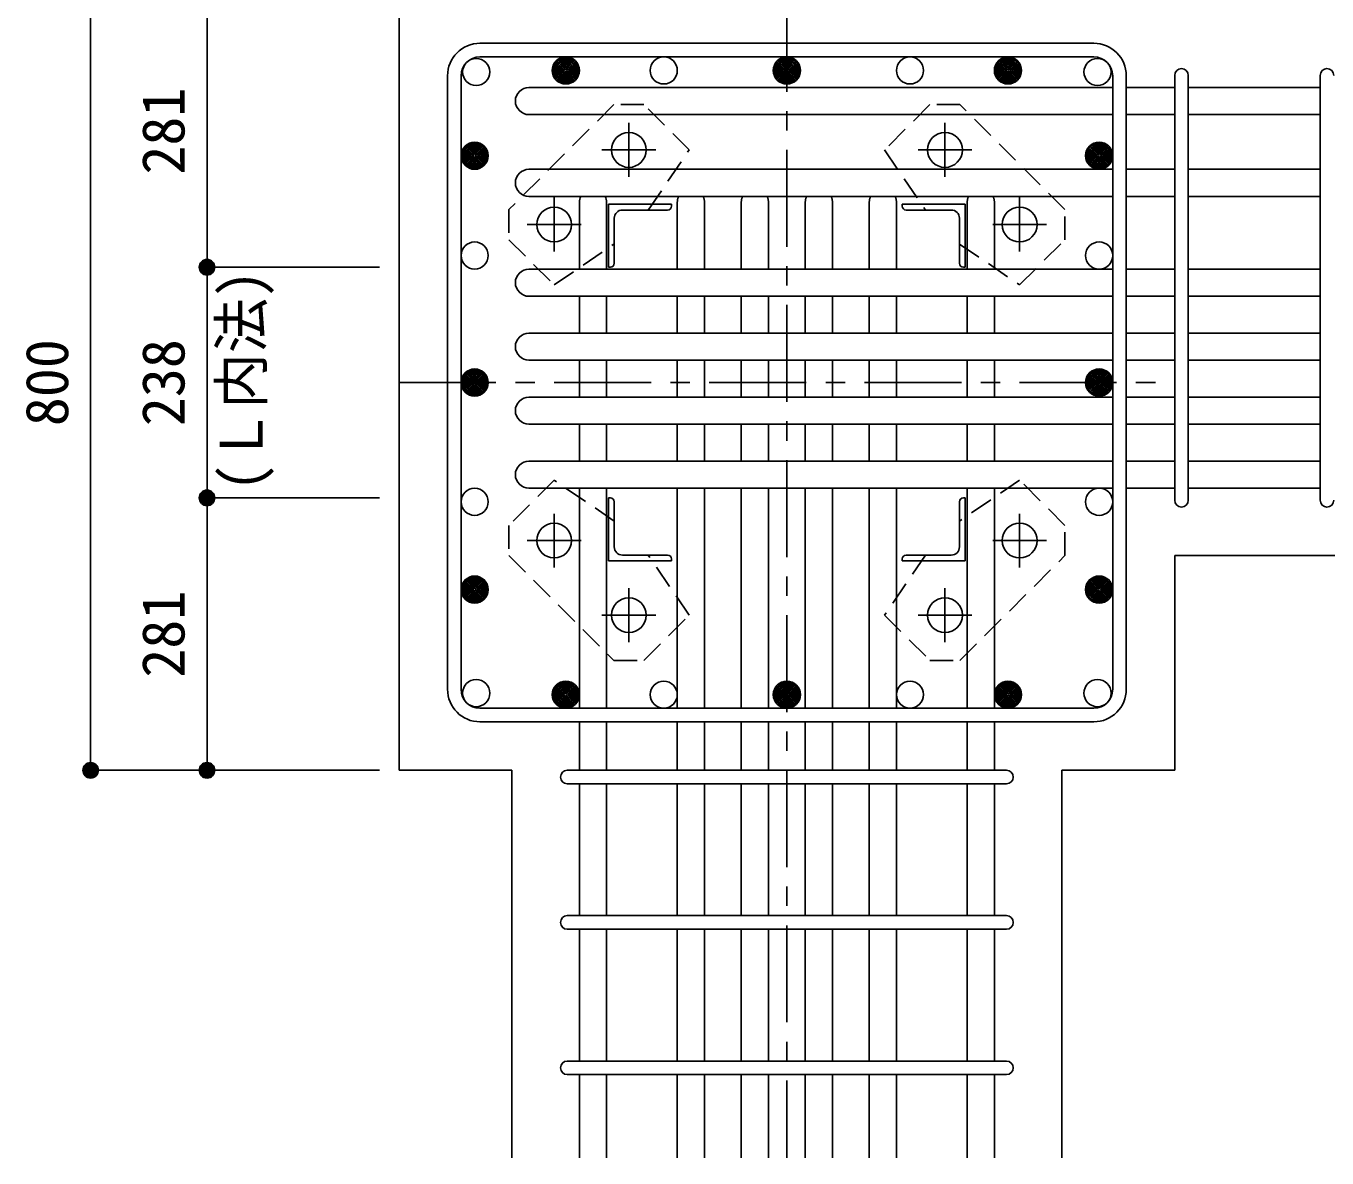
# Model space of a CAD drawing. Units: millimetres, scale not verified. Extents: x -3982 to 3969, y -2797 to 2801.
# Drawn here: x -416 to 925, y -1805 to -637 of the extents above; entities that cross this region are included whole.
import ezdxf
from ezdxf.enums import TextEntityAlignment as Align

# ---------------------------------------------------------------- set-up
doc = ezdxf.new("R2010")
doc.units = ezdxf.units.MM
doc.header["$LTSCALE"] = 20
doc.header["$PDMODE"] = 32
doc.header["$PDSIZE"] = 10
doc.linetypes.add('CHAIN1', pattern=[8, 5, -1, 1, -1])
doc.linetypes.add('DASHED1', pattern=[1.8, 1.2, -0.6])
for name, color, linetype in [('6-1_躯体線', 2, 'Continuous'), ('6-2_A.Bolt_', 4, 'Continuous'), ('6-3_柱型主筋', 4, 'Continuous'), ('6-4_フープ', 7, 'Continuous'), ('6-5_梁主筋', 7, 'Continuous'), ('6-6_S.T.P.', 7, 'Continuous'), ('6-9_プレート', 4, 'DASHED1'), ('6-D_寸法', 4, 'Continuous')]:
    doc.layers.add(name, color=color, linetype=linetype)
doc.styles.add('ＭＳ ゴシック', font='')
doc.styles.get('ＭＳ ゴシック').set_extended_font_data('MS Gothic')

msp = doc.modelspace()

# ---------------------------------------------------------------- linework, layer by layer
at = {"layer": '6-1_躯体線'}
for p, q in [((-31.71, -604.67), (-31.71, -1404.67)), ((768.29, -1183.17), (1168.29, -1183.17)), ((768.29, -1404.67), (768.29, -1183.17)), ((-31.71, -1404.67), (84.79, -1404.67)), ((84.79, -1804.67), (84.79, -1404.67)), ((651.79, -1804.67), (651.79, -1404.67)), ((651.79, -1404.67), (768.29, -1404.67))]:
    msp.add_line(p, q, dxfattribs=at)
at = {"layer": '6-2_A.Bolt_', "linetype": 'CHAIN1'}
for p, q in [((205.29, -792.37), (205.29, -736.87)), ((531.29, -736.87), (531.29, -792.37)), ((177.49, -764.67), (232.99, -764.67)), ((503.59, -764.67), (559.09, -764.67)), ((128.29, -869.37), (128.29, -813.87)), ((608.29, -813.87), (608.29, -869.37)), ((100.49, -841.67), (155.99, -841.67)), ((580.59, -841.67), (636.09, -841.67)), ((128.29, -1195.47), (128.29, -1139.97)), ((608.29, -1139.97), (608.29, -1195.47)), ((155.99, -1167.67), (100.49, -1167.67)), ((636.09, -1167.67), (580.59, -1167.67)), ((205.29, -1272.47), (205.29, -1216.97)), ((531.29, -1216.97), (531.29, -1272.47)), ((232.99, -1244.67), (177.49, -1244.67)), ((559.09, -1244.67), (503.59, -1244.67))]:
    msp.add_line(p, q, dxfattribs=at)
at = {"layer": '6-2_A.Bolt_'}
for p, q in [((184.29, -820.67), (249.29, -820.67)), ((184.29, -820.67), (184.29, -885.67)), ((198.79, -826.67), (245.29, -826.67)), ((249.29, -820.67), (249.29, -822.67)), ((552.29, -820.67), (487.29, -820.67)), ((487.29, -822.67), (487.29, -820.67)), ((537.79, -826.67), (491.29, -826.67)), ((552.29, -820.67), (552.29, -885.67)), ((190.29, -835.17), (190.29, -881.67)), ((546.29, -835.17), (546.29, -881.67)), ((186.29, -885.67), (184.29, -885.67)), ((552.29, -885.67), (550.29, -885.67)), ((184.29, -1123.67), (186.29, -1123.67)), ((184.29, -1188.67), (184.29, -1123.67)), ((550.29, -1123.67), (552.29, -1123.67)), ((552.29, -1188.67), (552.29, -1123.67)), ((190.29, -1174.17), (190.29, -1127.67)), ((546.29, -1174.17), (546.29, -1127.67)), ((184.29, -1188.67), (249.29, -1188.67)), ((198.79, -1182.67), (245.29, -1182.67)), ((249.29, -1186.67), (249.29, -1188.67)), ((487.29, -1188.67), (487.29, -1186.67)), ((552.29, -1188.67), (487.29, -1188.67)), ((537.79, -1182.67), (491.29, -1182.67))]:
    msp.add_line(p, q, dxfattribs=at)
at = {"layer": '6-2_A.Bolt_', "color": 3}
for centre in [(205.29, -764.67), (531.29, -764.67), (128.29, -841.67), (608.29, -841.67), (128.29, -1167.67), (608.29, -1167.67), (205.29, -1244.67), (531.29, -1244.67)]:
    msp.add_circle(centre, 18, dxfattribs=at)
at = {"layer": '6-2_A.Bolt_'}
for centre, radius, start, end in [((198.79, -835.17), 8.5, 90, 180), ((245.29, -822.67), 4, 270, 0), ((491.29, -822.67), 4, 180, 270), ((537.79, -835.17), 8.5, 0, 90), ((186.29, -881.67), 4, 270, 0), ((550.29, -881.67), 4, 180, 270), ((186.29, -1127.67), 4, 0, 90), ((550.29, -1127.67), 4, 90, 180), ((198.79, -1174.17), 8.5, 180, 270), ((537.79, -1174.17), 8.5, 270, 0), ((245.29, -1186.67), 4, 0, 90), ((491.29, -1186.67), 4, 90, 180)]:
    msp.add_arc(centre, radius, start, end, dxfattribs=at)
at = {"layer": '6-3_柱型主筋', "color": 3}
for centre in [(47.9, -684.28), (140.29, -682.67), (241.29, -682.67), (368.29, -682.67), (495.29, -682.67), (596.29, -682.67), (688.68, -684.28), (46.29, -770.6), (690.29, -770.6), (46.29, -873.67), (690.29, -873.67), (46.29, -1004.67), (46.29, -1004.67), (46.29, -1004.67), (690.29, -1004.67), (690.29, -1004.67), (690.29, -1004.67), (46.29, -1127.67), (690.29, -1127.67), (46.29, -1218.27), (690.29, -1218.27), (47.9, -1325.06), (140.29, -1326.67), (241.29, -1326.67), (368.29, -1326.67), (495.29, -1326.67), (596.29, -1326.67), (688.68, -1325.06)]:
    msp.add_circle(centre, 14, dxfattribs=at)
at = {"layer": '6-3_柱型主筋'}
for centre, radius in [((140.29, -682.67), 14), ((140.29, -682.67), 12.6), ((368.29, -682.67), 14), ((368.29, -682.67), 12.6), ((596.29, -682.67), 14), ((596.29, -682.67), 12.6), ((140.29, -682.67), 11.2), ((140.29, -682.67), 9.8), ((140.29, -682.67), 8.4), ((140.29, -682.67), 7), ((140.29, -682.67), 5.6), ((140.29, -682.67), 4.2), ((140.29, -682.67), 2.8), ((140.29, -682.67), 1.4), ((368.29, -682.67), 11.2), ((368.29, -682.67), 9.8), ((368.29, -682.67), 8.4), ((368.29, -682.67), 7), ((368.29, -682.67), 5.6), ((368.29, -682.67), 4.2), ((368.29, -682.67), 2.8), ((368.29, -682.67), 1.4), ((596.29, -682.67), 11.2), ((596.29, -682.67), 9.8), ((596.29, -682.67), 8.4), ((596.29, -682.67), 7), ((596.29, -682.67), 5.6), ((596.29, -682.67), 4.2), ((596.29, -682.67), 2.8), ((596.29, -682.67), 1.4), ((46.29, -770.67), 14), ((46.29, -770.67), 12.6), ((46.29, -770.67), 11.2), ((46.29, -770.67), 9.8), ((46.29, -770.67), 8.4), ((46.29, -770.67), 7), ((690.29, -770.67), 14), ((690.29, -770.67), 12.6), ((690.29, -770.67), 11.2), ((690.29, -770.67), 9.8), ((690.29, -770.67), 8.4), ((690.29, -770.67), 7), ((46.29, -770.67), 5.6), ((46.29, -770.67), 4.2), ((46.29, -770.67), 2.8), ((46.29, -770.67), 1.4), ((690.29, -770.67), 5.6), ((690.29, -770.67), 4.2), ((690.29, -770.67), 2.8), ((690.29, -770.67), 1.4), ((46.29, -1004.74), 14), ((46.29, -1004.74), 12.6), ((690.29, -1004.74), 14), ((690.29, -1004.74), 12.6), ((46.29, -1004.74), 11.2), ((46.29, -1004.74), 9.8), ((46.29, -1004.74), 8.4), ((46.29, -1004.74), 7), ((46.29, -1004.74), 5.6), ((46.29, -1004.74), 4.2), ((46.29, -1004.74), 2.8), ((46.29, -1004.74), 1.4), ((690.29, -1004.74), 11.2), ((690.29, -1004.74), 9.8), ((690.29, -1004.74), 8.4), ((690.29, -1004.74), 7), ((690.29, -1004.74), 5.6), ((690.29, -1004.74), 4.2), ((690.29, -1004.74), 2.8), ((690.29, -1004.74), 1.4), ((46.29, -1218.34), 14), ((46.29, -1218.34), 12.6), ((46.29, -1218.34), 11.2), ((690.29, -1218.34), 14), ((690.29, -1218.34), 12.6), ((690.29, -1218.34), 11.2), ((46.29, -1218.34), 9.8), ((46.29, -1218.34), 8.4), ((46.29, -1218.34), 7), ((46.29, -1218.34), 5.6), ((46.29, -1218.34), 4.2), ((46.29, -1218.34), 2.8), ((46.29, -1218.34), 1.4), ((690.29, -1218.34), 9.8), ((690.29, -1218.34), 8.4), ((690.29, -1218.34), 7), ((690.29, -1218.34), 5.6), ((690.29, -1218.34), 4.2), ((690.29, -1218.34), 2.8), ((690.29, -1218.34), 1.4), ((140.29, -1326.67), 14), ((140.29, -1326.67), 12.6), ((368.29, -1326.67), 14), ((368.29, -1326.67), 12.6), ((596.29, -1326.67), 14), ((596.29, -1326.67), 12.6), ((140.29, -1326.67), 11.2), ((140.29, -1326.67), 9.8), ((140.29, -1326.67), 8.4), ((140.29, -1326.67), 7), ((140.29, -1326.67), 5.6), ((140.29, -1326.67), 4.2), ((140.29, -1326.67), 2.8), ((140.29, -1326.67), 1.4), ((368.29, -1326.67), 11.2), ((368.29, -1326.67), 9.8), ((368.29, -1326.67), 8.4), ((368.29, -1326.67), 7), ((368.29, -1326.67), 5.6), ((368.29, -1326.67), 4.2), ((368.29, -1326.67), 2.8), ((368.29, -1326.67), 1.4), ((596.29, -1326.67), 11.2), ((596.29, -1326.67), 9.8), ((596.29, -1326.67), 8.4), ((596.29, -1326.67), 7), ((596.29, -1326.67), 5.6), ((596.29, -1326.67), 4.2), ((596.29, -1326.67), 2.8), ((596.29, -1326.67), 1.4)]:
    msp.add_circle(centre, radius, dxfattribs=at)
at = {"layer": '6-4_フープ'}
for p, q in [((51.79, -654.67), (684.79, -654.67)), ((51.79, -668.67), (684.79, -668.67)), ((18.29, -1321.17), (18.29, -688.17)), ((32.29, -688.17), (32.29, -1321.17)), ((704.29, -1321.17), (704.29, -688.17)), ((718.29, -1321.17), (718.29, -688.17)), ((684.79, -1340.67), (51.79, -1340.67)), ((51.79, -1354.67), (684.79, -1354.67))]:
    msp.add_line(p, q, dxfattribs=at)
for centre, radius, start, end in [((51.79, -688.17), 33.5, 90, 180), ((684.79, -688.17), 33.5, 0, 90), ((51.79, -688.17), 19.5, 90, 180), ((684.79, -688.17), 19.5, 0, 90), ((51.79, -1321.17), 33.5, 180, 270), ((51.79, -1321.17), 19.5, 180, 270), ((684.79, -1321.17), 33.5, 270, 0), ((684.79, -1321.17), 19.5, 270, 0)]:
    msp.add_arc(centre, radius, start, end, dxfattribs=at)
at = {"layer": '6-5_梁主筋'}
for p, q in [((704.29, -700.28), (102.29, -700.28)), ((768.29, -700.28), (718.29, -700.28)), ((918.29, -700.28), (782.29, -700.28)), ((704.29, -728.28), (102.29, -728.28)), ((768.29, -728.28), (718.29, -728.28)), ((918.29, -728.28), (782.29, -728.28)), ((704.29, -784.67), (102.29, -784.67)), ((768.29, -784.67), (718.29, -784.67)), ((918.29, -784.67), (782.29, -784.67)), ((704.29, -812.67), (102.29, -812.67)), ((768.29, -812.67), (718.29, -812.67)), ((918.29, -812.67), (782.29, -812.67)), ((154.29, -887.67), (154.29, -818.67)), ((182.29, -887.67), (182.29, -818.67)), ((255.29, -887.67), (255.29, -818.67)), ((283.29, -887.67), (283.29, -818.67)), ((321.29, -887.67), (321.29, -818.67)), ((349.29, -887.67), (349.29, -818.67)), ((387.29, -887.67), (387.29, -818.67)), ((415.29, -887.67), (415.29, -818.67)), ((453.29, -887.67), (453.29, -818.67)), ((481.29, -887.67), (481.29, -818.67)), ((554.29, -887.67), (554.29, -818.67)), ((582.29, -887.67), (582.29, -818.67)), ((704.29, -887.67), (102.29, -887.67)), ((768.29, -887.67), (718.29, -887.67)), ((918.29, -887.67), (782.29, -887.67)), ((704.29, -915.67), (102.29, -915.67)), ((154.29, -953.67), (154.29, -915.67)), ((182.29, -953.67), (182.29, -915.67)), ((255.29, -953.67), (255.29, -915.67)), ((283.29, -953.67), (283.29, -915.67)), ((321.29, -953.67), (321.29, -915.67)), ((349.29, -953.67), (349.29, -915.67)), ((387.29, -953.67), (387.29, -915.67)), ((415.29, -953.67), (415.29, -915.67)), ((453.29, -953.67), (453.29, -915.67)), ((481.29, -953.67), (481.29, -915.67)), ((554.29, -953.67), (554.29, -915.67)), ((582.29, -953.67), (582.29, -915.67)), ((768.29, -915.67), (718.29, -915.67)), ((918.29, -915.67), (782.29, -915.67)), ((704.29, -953.67), (102.29, -953.67)), ((768.29, -953.67), (718.29, -953.67)), ((918.29, -953.67), (782.29, -953.67)), ((704.29, -981.67), (102.29, -981.67)), ((154.29, -1019.67), (154.29, -981.67)), ((182.29, -1019.67), (182.29, -981.67)), ((255.29, -1019.67), (255.29, -981.67)), ((283.29, -1019.67), (283.29, -981.67)), ((321.29, -1019.67), (321.29, -981.67)), ((349.29, -1019.67), (349.29, -981.67)), ((387.29, -1019.67), (387.29, -981.67)), ((415.29, -1019.67), (415.29, -981.67)), ((453.29, -1019.67), (453.29, -981.67)), ((481.29, -1019.67), (481.29, -981.67)), ((554.29, -1019.67), (554.29, -981.67)), ((582.29, -1019.67), (582.29, -981.67)), ((768.29, -981.67), (718.29, -981.67)), ((918.29, -981.67), (782.29, -981.67)), ((704.29, -1019.67), (102.29, -1019.67)), ((768.29, -1019.67), (718.29, -1019.67)), ((918.29, -1019.67), (782.29, -1019.67)), ((704.29, -1047.67), (102.29, -1047.67)), ((154.29, -1085.67), (154.29, -1047.67)), ((182.29, -1085.67), (182.29, -1047.67)), ((255.29, -1085.67), (255.29, -1047.67)), ((283.29, -1085.67), (283.29, -1047.67)), ((321.29, -1085.67), (321.29, -1047.67)), ((349.29, -1085.67), (349.29, -1047.67)), ((387.29, -1085.67), (387.29, -1047.67)), ((415.29, -1085.67), (415.29, -1047.67)), ((453.29, -1085.67), (453.29, -1047.67)), ((481.29, -1085.67), (481.29, -1047.67)), ((554.29, -1085.67), (554.29, -1047.67)), ((582.29, -1085.67), (582.29, -1047.67)), ((768.29, -1047.67), (718.29, -1047.67)), ((918.29, -1047.67), (782.29, -1047.67)), ((704.29, -1085.67), (102.29, -1085.67)), ((768.29, -1085.67), (718.29, -1085.67)), ((918.29, -1085.67), (782.29, -1085.67)), ((704.29, -1113.67), (102.29, -1113.67)), ((154.29, -1340.67), (154.29, -1113.67)), ((182.29, -1340.67), (182.29, -1113.67)), ((255.29, -1340.67), (255.29, -1113.67)), ((283.29, -1340.67), (283.29, -1113.67)), ((321.29, -1340.67), (321.29, -1113.67)), ((349.29, -1340.67), (349.29, -1113.67)), ((387.29, -1340.67), (387.29, -1113.67)), ((415.29, -1340.67), (415.29, -1113.67)), ((453.29, -1340.67), (453.29, -1113.67)), ((481.29, -1340.67), (481.29, -1113.67)), ((554.29, -1340.67), (554.29, -1113.67)), ((582.29, -1340.67), (582.29, -1113.67)), ((768.29, -1113.67), (718.29, -1113.67)), ((918.29, -1113.67), (782.29, -1113.67)), ((154.29, -1404.67), (154.29, -1354.67)), ((182.29, -1404.67), (182.29, -1354.67)), ((255.29, -1404.67), (255.29, -1354.67)), ((283.29, -1404.67), (283.29, -1354.67)), ((321.29, -1404.67), (321.29, -1354.67)), ((349.29, -1404.67), (349.29, -1354.67)), ((387.29, -1404.67), (387.29, -1354.67)), ((415.29, -1404.67), (415.29, -1354.67)), ((453.29, -1404.67), (453.29, -1354.67)), ((481.29, -1404.67), (481.29, -1354.67)), ((554.29, -1404.67), (554.29, -1354.67)), ((582.29, -1404.67), (582.29, -1354.67)), ((154.29, -1554.67), (154.29, -1418.67)), ((182.29, -1554.67), (182.29, -1418.67)), ((255.29, -1554.67), (255.29, -1418.67)), ((283.29, -1554.67), (283.29, -1418.67)), ((321.29, -1554.67), (321.29, -1418.67)), ((349.29, -1554.67), (349.29, -1418.67)), ((387.29, -1554.67), (387.29, -1418.67)), ((415.29, -1554.67), (415.29, -1418.67)), ((453.29, -1554.67), (453.29, -1418.67)), ((481.29, -1554.67), (481.29, -1418.67)), ((554.29, -1554.67), (554.29, -1418.67)), ((582.29, -1554.67), (582.29, -1418.67)), ((154.29, -1704.67), (154.29, -1568.67)), ((182.29, -1704.67), (182.29, -1568.67)), ((255.29, -1704.67), (255.29, -1568.67)), ((283.29, -1704.67), (283.29, -1568.67)), ((321.29, -1704.67), (321.29, -1568.67)), ((349.29, -1704.67), (349.29, -1568.67)), ((387.29, -1704.67), (387.29, -1568.67)), ((415.29, -1704.67), (415.29, -1568.67)), ((453.29, -1704.67), (453.29, -1568.67)), ((481.29, -1704.67), (481.29, -1568.67)), ((554.29, -1704.67), (554.29, -1568.67)), ((582.29, -1704.67), (582.29, -1568.67)), ((154.29, -1804.67), (154.29, -1718.67)), ((182.29, -1804.67), (182.29, -1718.67)), ((255.29, -1804.67), (255.29, -1718.67)), ((283.29, -1804.67), (283.29, -1718.67)), ((321.29, -1804.67), (321.29, -1718.67)), ((349.29, -1804.67), (349.29, -1718.67)), ((387.29, -1804.67), (387.29, -1718.67)), ((415.29, -1804.67), (415.29, -1718.67)), ((453.29, -1804.67), (453.29, -1718.67)), ((481.29, -1804.67), (481.29, -1718.67)), ((554.29, -1804.67), (554.29, -1718.67)), ((582.29, -1804.67), (582.29, -1718.67))]:
    msp.add_line(p, q, dxfattribs=at)
for centre, start, end in [((102.29, -714.28), 90, 270), ((102.29, -798.67), 90, 270), ((168.29, -818.67), 154.62536, 180), ((168.29, -818.67), 0, 25.37464), ((102.29, -901.67), 90, 270), ((102.29, -967.67), 90, 270), ((102.29, -1033.67), 90, 270), ((102.29, -1099.67), 90, 270)]:
    msp.add_arc(centre, 14, start, end, dxfattribs=at)
at = {"layer": '6-5_梁主筋', "linetype": 'DASHED1'}
for centre, start, end in [((269.29, -818.67), 154.62536, 180), ((269.29, -818.67), 0, 25.37464), ((335.29, -818.67), 154.62536, 180), ((335.29, -818.67), 0, 25.37464), ((401.29, -818.67), 154.62536, 180), ((401.29, -818.67), 0, 25.37464), ((467.29, -818.67), 154.62536, 180), ((467.29, -818.67), 0, 25.37464), ((568.29, -818.67), 154.62536, 180), ((568.29, -818.67), 0, 25.37464)]:
    msp.add_arc(centre, 14, start, end, dxfattribs=at)
at = {"layer": '6-6_S.T.P.'}
for p, q in [((768.29, -1126.17), (768.29, -687.78)), ((782.29, -1126.17), (782.29, -687.78)), ((918.29, -1126.17), (918.29, -687.78)), ((141.79, -1404.67), (594.79, -1404.67)), ((141.79, -1418.67), (594.79, -1418.67)), ((141.79, -1554.67), (594.79, -1554.67)), ((141.79, -1568.67), (594.79, -1568.67)), ((141.79, -1704.67), (594.79, -1704.67)), ((141.79, -1718.67), (594.79, -1718.67))]:
    msp.add_line(p, q, dxfattribs=at)
for centre, start, end in [((775.29, -687.78), 0, 180), ((775.29, -687.78), 0, 180), ((775.29, -687.78), 0, 180), ((775.29, -687.78), 0, 180), ((925.29, -687.78), 0, 180), ((775.29, -1126.17), 180, 0), ((775.29, -1126.17), 180, 0), ((775.29, -1126.17), 180, 0), ((775.29, -1126.17), 180, 0), ((925.29, -1126.17), 180, 0), ((141.79, -1411.67), 90, 270), ((141.79, -1411.67), 90, 270), ((141.79, -1411.67), 90, 270), ((141.79, -1411.67), 90, 270), ((594.79, -1411.67), 270, 90), ((594.79, -1411.67), 270, 90), ((594.79, -1411.67), 270, 90), ((594.79, -1411.67), 270, 90), ((141.79, -1561.67), 90, 270), ((594.79, -1561.67), 270, 90), ((141.79, -1711.67), 90, 270), ((594.79, -1711.67), 270, 90)]:
    msp.add_arc(centre, 7, start, end, dxfattribs=at)
at = {"layer": '6-9_プレート'}
for points in [[(189.79, -717.97), (81.59, -826.17), (81.59, -857.27), (128.29, -903.97), (190.29, -861.67)], [(225.39, -826.67), (267.59, -764.67), (220.89, -717.97), (189.79, -717.97)], [(654.99, -826.17), (546.79, -717.97), (515.69, -717.97), (468.99, -764.67), (511.29, -826.67)], [(546.29, -861.77), (608.29, -903.97), (654.99, -857.27), (654.99, -826.17)], [(190.29, -1147.57), (128.29, -1105.37), (81.59, -1152.07), (81.59, -1183.17)], [(546.79, -1291.37), (654.99, -1183.17), (654.99, -1152.07), (608.29, -1105.37), (546.29, -1147.67)], [(81.59, -1183.17), (189.79, -1291.37), (220.89, -1291.37), (267.59, -1244.67), (225.29, -1182.67)], [(511.19, -1182.67), (468.99, -1244.67), (515.69, -1291.37), (546.79, -1291.37)]]:
    msp.add_lwpolyline(points, dxfattribs=at)
at = {"layer": '6-D_寸法'}
for p, q in [((-349.74, -1404.67), (-349.74, -604.67)), ((-229.74, -604.67), (-229.74, -885.67)), ((-229.74, -885.67), (-51.71, -885.67)), ((-229.74, -885.67), (-229.74, -1123.67)), ((-229.74, -1123.67), (-51.71, -1123.67)), ((-349.74, -1404.67), (-229.74, -1404.67)), ((-229.74, -1404.67), (-51.71, -1404.67)), ((-229.74, -1404.67), (-51.71, -1404.67)), ((-229.74, -1404.67), (-51.71, -1404.67)), ((-229.74, -1404.67), (-51.71, -1404.67)), ((-229.74, -1404.67), (-51.71, -1404.67)), ((-229.74, -1404.67), (-51.71, -1404.67)), ((-229.74, -1404.67), (-51.71, -1404.67))]:
    msp.add_line(p, q, dxfattribs=at)
at = {"layer": '6-D_寸法', "linetype": 'CHAIN1'}
for p, q in [((368.29, -604.67), (368.29, -1804.67)), ((-31.71, -1004.67), (768.29, -1004.67))]:
    msp.add_line(p, q, dxfattribs=at)
at = {"layer": '6-D_寸法'}
for points in [[(-229.74, -1123.67), (-229.74, -1404.67), (-51.71, -1404.67)], [(-349.74, -1404.67), (-229.74, -1404.67), (-51.71, -1404.67)], [(-349.74, -1404.67), (-229.74, -1404.67), (-51.71, -1404.67)]]:
    msp.add_lwpolyline(points, dxfattribs=at)
for centre, radius in [((-229.74, -885.67), 8), ((-229.74, -885.67), 7.2), ((-229.74, -885.67), 6.4), ((-229.74, -885.67), 5.6), ((-229.74, -885.67), 4.8), ((-229.74, -885.67), 4), ((-229.74, -885.67), 3.2), ((-229.74, -885.67), 2.4), ((-229.74, -885.67), 1.6), ((-229.74, -885.67), 0.8), ((-229.74, -1123.67), 8), ((-229.74, -1123.67), 7.2), ((-229.74, -1123.67), 6.4), ((-229.74, -1123.67), 5.6), ((-229.74, -1123.67), 4.8), ((-229.74, -1123.67), 4), ((-229.74, -1123.67), 3.2), ((-229.74, -1123.67), 2.4), ((-229.74, -1123.67), 1.6), ((-229.74, -1123.67), 0.8), ((-349.74, -1404.67), 8), ((-349.74, -1404.67), 7.2), ((-349.74, -1404.67), 6.4), ((-349.74, -1404.67), 5.6), ((-349.74, -1404.67), 4.8), ((-349.74, -1404.67), 4), ((-349.74, -1404.67), 3.2), ((-349.74, -1404.67), 2.4), ((-349.74, -1404.67), 1.6), ((-349.74, -1404.67), 0.8), ((-229.74, -1404.67), 8), ((-229.74, -1404.67), 7.2), ((-229.74, -1404.67), 6.4), ((-229.74, -1404.67), 5.6), ((-229.74, -1404.67), 4.8), ((-229.74, -1404.67), 4), ((-229.74, -1404.67), 3.2), ((-229.74, -1404.67), 2.4), ((-229.74, -1404.67), 1.6), ((-229.74, -1404.67), 0.8)]:
    msp.add_circle(centre, radius, dxfattribs=at)
at = {"layer": '6-D_寸法', "color": 7}
for p in [(-229.74, -885.67), (-229.74, -1123.67), (-349.74, -1404.67), (-229.74, -1404.67)]:
    msp.add_point(p, dxfattribs=at)

# ---------------------------------------------------------------- texts
at = {"layer": '6-D_寸法', "style": 'ＭＳ ゴシック'}
for s, p in [('281', (-239.74, -790.17)), ('800', (-359.74, -1049.67)), ('238', (-239.74, -1049.67)), ('281', (-239.74, -1309.17))]:
    msp.add_text(s, height=43.99, rotation=90, dxfattribs=at).set_placement(p, align=Align.BOTTOM_LEFT)
at = {"layer": '6-D_寸法', "style": 'ＭＳ ゴシック', "width": 0.95}
msp.add_text('(Ｌ内法)', height=43.99, rotation=90, dxfattribs=at).set_placement((-159.25, -1116.77), align=Align.BOTTOM_LEFT)

doc.saveas('drawing.dxf')
